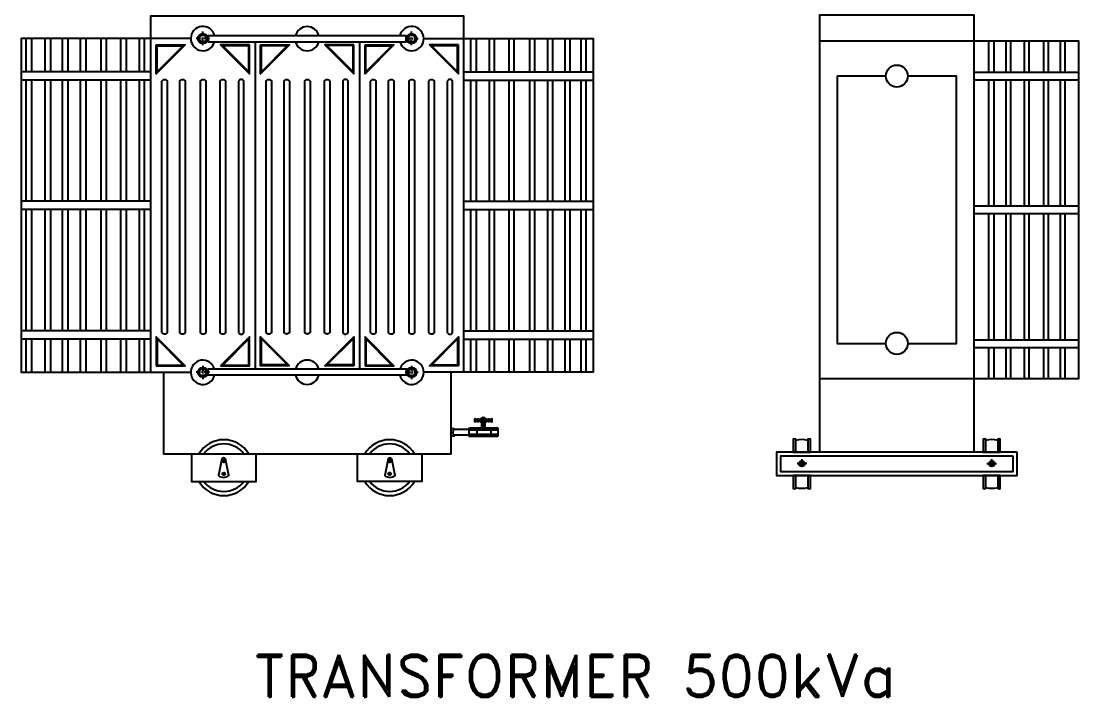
# Model space of a CAD drawing. Header units: millimetres. Extents: x 20927 to 53748, y 38421 to 54891.
# Drawn here: x 35786 to 38810, y 38421 to 40351 of the extents above; entities that cross this region are included whole.
import ezdxf
from ezdxf.enums import TextEntityAlignment as Align

# ---------------------------------------------------------------- set-up
doc = ezdxf.new("R2010")
doc.units = ezdxf.units.MM
doc.linetypes.add('CENTERX2', pattern=[101.6, 63.5, -12.7, 12.7, -12.7])
for name, color, linetype in [('Btrans.', 2, 'Continuous'), ('DETAIL', 4, 'Continuous'), ('TRANS', 2, 'Continuous')]:
    doc.layers.add(name, color=color, linetype=linetype)
doc.styles.add('tx1', font='romand.shx')

msp = doc.modelspace()

# ---------------------------------------------------------------- linework, layer by layer
at = {"layer": 'DETAIL', "color": 241, "linetype": 'CENTERX2', "ltscale": 0.25}
for p, q in [((36305.5, 40282.8), (36305.5, 40321.6)), ((36902, 40282.8), (36902, 40321.6)), ((36324.1, 40301.7), (36286.4, 40301.7)), ((36883.3, 40301.7), (36921, 40301.7)), ((36324.1, 39348.2), (36286.4, 39348.2)), ((36305.5, 39367.1), (36305.5, 39328.3)), ((36883.3, 39348.2), (36921, 39348.2)), ((36902, 39367.1), (36902, 39328.3)), ((36359.9, 39094.6), (36370, 39094.6)), ((36365.2, 39098.9), (36365.2, 39090.2)), ((36844.7, 39094.6), (36834.6, 39094.6)), ((36839.4, 39098.9), (36839.4, 39090.2)), ((38032.4, 39087.2), (38004.3, 39087.2)), ((38017.9, 39099.9), (38017.9, 39074.4)), ((38546.4, 39087.2), (38574.5, 39087.2)), ((38560.5, 39099.9), (38560.5, 39075.7)), ((36359.9, 39058.3), (36370, 39058.3)), ((36365.2, 39062.7), (36365.2, 39054)), ((36844.7, 39058.3), (36834.6, 39058.3)), ((36839.4, 39062.7), (36839.4, 39054))]:
    msp.add_line(p, q, dxfattribs=at)
at = {"layer": 'DETAIL', "ltscale": 0.25}
for p, q in [((35799.9, 40206.8), (35799.9, 40301.5)), ((35815.2, 40301.5), (35815.2, 40206.8)), ((35854.6, 40206.8), (35854.6, 40301.5)), ((35869.8, 40301.5), (35869.8, 40206.8)), ((35903.9, 40206.8), (35903.9, 40301.5)), ((35919.1, 40301.5), (35919.1, 40206.8)), ((35955.1, 40206.8), (35955.1, 40301.5)), ((35970.3, 40301.5), (35970.3, 40206.8)), ((36014.1, 40206.8), (36014.1, 40301.5)), ((36029.3, 40301.5), (36029.3, 40206.8)), ((36070.5, 40206.8), (36070.5, 40301.5)), ((36085.7, 40301.5), (36085.7, 40206.8)), ((36123, 40301.5), (36123, 40206.8)), ((36138.3, 40206.8), (36138.3, 40301.5)), ((37071.4, 40206.8), (37071.4, 40301.5)), ((37086.7, 40301.5), (37086.7, 40206.8)), ((37124, 40301.5), (37124, 40206.8)), ((37139.2, 40206.8), (37139.2, 40301.5)), ((37180.4, 40301.5), (37180.4, 40206.8)), ((37195.6, 40206.8), (37195.6, 40301.5)), ((37239.4, 40301.5), (37239.4, 40206.8)), ((37254.6, 40206.8), (37254.6, 40301.5)), ((37290.5, 40301.5), (37290.5, 40206.8)), ((37305.8, 40206.8), (37305.8, 40301.5)), ((37339.9, 40301.5), (37339.9, 40206.8)), ((37355.1, 40206.8), (37355.1, 40301.5)), ((37386.1, 40301.5), (37386.1, 40206.8)), ((37401.3, 40206.8), (37401.3, 40301.5)), ((38552.4, 40206.2), (38552.4, 40294.5)), ((38566.7, 40294.5), (38566.7, 40206.2)), ((38601.4, 40294.5), (38601.4, 40206.2)), ((38615.6, 40206.2), (38615.6, 40294.5)), ((38654, 40294.5), (38654, 40206.2)), ((38668.2, 40206.2), (38668.2, 40294.5)), ((38709, 40294.5), (38709, 40206.2)), ((38723.2, 40206.2), (38723.2, 40294.5)), ((38756.7, 40294.5), (38756.7, 40206.2)), ((38770.9, 40206.2), (38770.9, 40294.5)), ((36156.3, 40206.8), (35785.8, 40206.8)), ((37050.6, 40206.8), (37421.2, 40206.8)), ((38509.2, 40206.2), (38809.9, 40206.2)), ((36156.3, 40183.1), (35785.8, 40183.1)), ((35799.9, 39836.8), (35799.9, 40183.1)), ((35815.2, 40183.1), (35815.2, 39836.8)), ((35854.6, 39836.8), (35854.6, 40183.1)), ((35869.8, 40183.1), (35869.8, 39836.8)), ((35903.9, 39836.8), (35903.9, 40183.1)), ((35919.1, 40183.1), (35919.1, 39836.8)), ((35955.1, 39836.8), (35955.1, 40183.1)), ((35970.3, 40183.1), (35970.3, 39836.8)), ((36014.1, 39836.8), (36014.1, 40183.1)), ((36029.3, 40183.1), (36029.3, 39836.8)), ((36070.5, 39836.8), (36070.5, 40183.1)), ((36085.7, 40183.1), (36085.7, 39836.8)), ((36123, 40183.1), (36123, 39836.8)), ((36138.3, 39836.8), (36138.3, 40183.1)), ((37050.6, 40183.1), (37421.2, 40183.1)), ((37071.4, 39836.8), (37071.4, 40183.1)), ((37086.7, 40183.1), (37086.7, 39836.8)), ((37124, 40183.1), (37124, 39836.8)), ((37139.2, 39836.8), (37139.2, 40183.1)), ((37180.4, 40183.1), (37180.4, 39836.8)), ((37195.6, 39836.8), (37195.6, 40183.1)), ((37239.4, 40183.1), (37239.4, 39836.8)), ((37254.6, 39836.8), (37254.6, 40183.1)), ((37290.5, 40183.1), (37290.5, 39836.8)), ((37305.8, 39836.8), (37305.8, 40183.1)), ((37339.9, 40183.1), (37339.9, 39836.8)), ((37355.1, 39836.8), (37355.1, 40183.1)), ((37386.1, 40183.1), (37386.1, 39836.8)), ((37401.3, 39836.8), (37401.3, 40183.1)), ((38509.2, 40184.1), (38809.9, 40184.1)), ((38552.4, 39823.7), (38552.4, 40184.1)), ((38566.7, 40184.1), (38566.7, 39823.7)), ((38601.4, 40184.1), (38601.4, 39823.7)), ((38615.6, 39823.7), (38615.6, 40184.1)), ((38654, 40184.1), (38654, 39823.7)), ((38668.2, 39823.7), (38668.2, 40184.1)), ((38709, 40184.1), (38709, 39823.7)), ((38723.2, 39823.7), (38723.2, 40184.1)), ((38756.7, 40184.1), (38756.7, 39823.7)), ((38770.9, 39823.7), (38770.9, 40184.1)), ((36156.3, 39836.8), (35785.8, 39836.8)), ((37050.6, 39836.8), (37421.2, 39836.8)), ((36156.3, 39813.1), (35785.8, 39813.1)), ((35799.9, 39466.8), (35799.9, 39813.1)), ((35815.2, 39813.1), (35815.2, 39466.8)), ((35854.6, 39466.8), (35854.6, 39813.1)), ((35869.8, 39813.1), (35869.8, 39466.8)), ((35903.9, 39466.8), (35903.9, 39813.1)), ((35919.1, 39813.1), (35919.1, 39466.8)), ((35955.1, 39466.8), (35955.1, 39813.1)), ((35970.3, 39813.1), (35970.3, 39466.8)), ((36014.1, 39466.8), (36014.1, 39813.1)), ((36029.3, 39813.1), (36029.3, 39466.8)), ((36070.5, 39466.8), (36070.5, 39813.1)), ((36085.7, 39813.1), (36085.7, 39466.8)), ((36123, 39813.1), (36123, 39466.8)), ((36138.3, 39466.8), (36138.3, 39813.1)), ((37050.6, 39813.1), (37421.2, 39813.1)), ((37071.4, 39466.8), (37071.4, 39813.1)), ((37086.7, 39813.1), (37086.7, 39466.8)), ((37124, 39813.1), (37124, 39466.8)), ((37139.2, 39466.8), (37139.2, 39813.1)), ((37180.4, 39813.1), (37180.4, 39466.8)), ((37195.6, 39466.8), (37195.6, 39813.1)), ((37239.4, 39813.1), (37239.4, 39466.8)), ((37254.6, 39466.8), (37254.6, 39813.1)), ((37290.5, 39813.1), (37290.5, 39466.8)), ((37305.8, 39466.8), (37305.8, 39813.1)), ((37339.9, 39813.1), (37339.9, 39466.8)), ((37355.1, 39466.8), (37355.1, 39813.1)), ((37386.1, 39813.1), (37386.1, 39466.8)), ((37401.3, 39466.8), (37401.3, 39813.1)), ((38509.2, 39823.7), (38809.9, 39823.7)), ((38509.2, 39801.6), (38809.9, 39801.6)), ((38552.4, 39441.2), (38552.4, 39801.6)), ((38566.7, 39801.6), (38566.7, 39441.2)), ((38601.4, 39801.6), (38601.4, 39441.2)), ((38615.6, 39441.2), (38615.6, 39801.6)), ((38654, 39801.6), (38654, 39441.2)), ((38668.2, 39441.2), (38668.2, 39801.6)), ((38709, 39801.6), (38709, 39441.2)), ((38723.2, 39441.2), (38723.2, 39801.6)), ((38756.7, 39801.6), (38756.7, 39441.2)), ((38770.9, 39441.2), (38770.9, 39801.6)), ((36156.3, 39466.8), (35785.8, 39466.8)), ((37050.6, 39466.8), (37421.2, 39466.8)), ((36156.3, 39443.2), (35785.8, 39443.2)), ((35799.9, 39348.4), (35799.9, 39443.2)), ((35815.2, 39443.2), (35815.2, 39348.4)), ((35854.6, 39348.4), (35854.6, 39443.2)), ((35869.8, 39443.2), (35869.8, 39348.4)), ((35903.9, 39348.4), (35903.9, 39443.2)), ((35919.1, 39443.2), (35919.1, 39348.4)), ((35955.1, 39348.4), (35955.1, 39443.2)), ((35970.3, 39443.2), (35970.3, 39348.4)), ((36014.1, 39348.4), (36014.1, 39443.2)), ((36029.3, 39443.2), (36029.3, 39348.4)), ((36070.5, 39348.4), (36070.5, 39443.2)), ((36085.7, 39443.2), (36085.7, 39348.4)), ((36123, 39443.2), (36123, 39348.4)), ((36138.3, 39348.4), (36138.3, 39443.2)), ((37050.6, 39443.2), (37421.2, 39443.2)), ((37071.4, 39348.4), (37071.4, 39443.2)), ((37086.7, 39443.2), (37086.7, 39348.4)), ((37124, 39443.2), (37124, 39348.4)), ((37139.2, 39348.4), (37139.2, 39443.2)), ((37180.4, 39443.2), (37180.4, 39348.4)), ((37195.6, 39348.4), (37195.6, 39443.2)), ((37239.4, 39443.2), (37239.4, 39348.4)), ((37254.6, 39348.4), (37254.6, 39443.2)), ((37290.5, 39443.2), (37290.5, 39348.4)), ((37305.8, 39348.4), (37305.8, 39443.2)), ((37339.9, 39443.2), (37339.9, 39348.4)), ((37355.1, 39348.4), (37355.1, 39443.2)), ((37386.1, 39443.2), (37386.1, 39348.4)), ((37401.3, 39348.4), (37401.3, 39443.2)), ((38509.2, 39441.2), (38809.9, 39441.2)), ((38509.2, 39419.1), (38809.9, 39419.1)), ((38552.4, 39330.8), (38552.4, 39419.1)), ((38566.7, 39419.1), (38566.7, 39330.8)), ((38601.4, 39419.1), (38601.4, 39330.8)), ((38615.6, 39330.8), (38615.6, 39419.1)), ((38654, 39419.1), (38654, 39330.8)), ((38668.2, 39330.8), (38668.2, 39419.1)), ((38709, 39419.1), (38709, 39330.8)), ((38723.2, 39330.8), (38723.2, 39419.1)), ((38756.7, 39419.1), (38756.7, 39330.8)), ((38770.9, 39330.8), (38770.9, 39419.1)), ((37103, 39189.6), (37103, 39207.2)), ((37112.4, 39189.6), (37112.4, 39207.2)), ((37066.6, 39185.2), (37022.1, 39185.2)), ((37066.6, 39168.9), (37022.1, 39168.9))]:
    msp.add_line(p, q, dxfattribs=at)
at = {"layer": 'DETAIL', "color": 241, "ltscale": 0.25}
for p, q in [((37090.5, 39214.5), (37090.5, 39207.2)), ((37092.6, 39214.5), (37092.6, 39207.2)), ((37105.3, 39189.6), (37105.3, 39207.2)), ((37106.1, 39214.5), (37106.1, 39207.2)), ((37108.2, 39214.5), (37108.2, 39207.2)), ((37110.1, 39189.6), (37110.1, 39207.2)), ((37121.5, 39214.5), (37121.5, 39207.2)), ((37123.6, 39214.5), (37123.6, 39207.2)), ((37148.8, 39183.3), (37066.6, 39183.3)), ((37148.8, 39170.8), (37066.6, 39170.8)), ((37088.6, 39189.6), (37088.6, 39164.5)), ((37128.3, 39189.6), (37128.3, 39164.5))]:
    msp.add_line(p, q, dxfattribs=at)
for points in [[(36305.3, 40288.8), (36294, 40295.2), (36294, 40308.2), (36305.3, 40314.7), (36316.5, 40308.2), (36316.5, 40295.2)], [(36902.2, 40288.8), (36913.4, 40295.2), (36913.4, 40308.2), (36902.2, 40314.7), (36891, 40308.2), (36891, 40295.2)], [(36174.6, 40281.2), (36249.4, 40281.2), (36174.6, 40206.4)], [(36436.7, 40281.2), (36362, 40281.2), (36436.7, 40206.4)], [(36472.8, 40281.9), (36547.6, 40281.9), (36472.8, 40207.1)], [(36735, 40281.9), (36660.2, 40281.9), (36735, 40207.1)], [(36771.3, 40281.2), (36846, 40281.2), (36771.3, 40206.4)], [(37033.4, 40281.2), (36958.6, 40281.2), (37033.4, 40206.4)], [(36174.6, 39368.8), (36249.4, 39368.8), (36174.6, 39443.5)], [(36362, 39368.8), (36436.7, 39368.8), (36436.7, 39443.5)], [(36547.6, 39369.5), (36472.8, 39369.5), (36472.8, 39444.3)], [(36735, 39369.5), (36660.2, 39369.5), (36735, 39444.3)], [(36771.3, 39368.8), (36846, 39368.8), (36771.3, 39443.5)], [(37033.4, 39368.8), (36958.6, 39368.8), (37033.4, 39443.5)], [(36305.3, 39361.2), (36294, 39354.7), (36294, 39341.7), (36305.3, 39335.2), (36316.5, 39341.7), (36316.5, 39354.7)], [(36902.2, 39361.2), (36913.4, 39354.7), (36913.4, 39341.7), (36902.2, 39335.2), (36891, 39341.7), (36891, 39354.7)]]:
    msp.add_lwpolyline(points, close=True, dxfattribs=at)
at = {"layer": 'DETAIL', "ltscale": 0.25}
for points in [[(36172.2, 40283.5), (36255.1, 40283.5), (36172.2, 40200.7)], [(36320.8, 40292), (36886.2, 40292), (36886.2, 40310), (36320.8, 40310)], [(36439.1, 40283.5), (36356.2, 40283.5), (36439.1, 40200.7)], [(36470.4, 40284.3), (36553.3, 40284.3), (36470.4, 40201.4)], [(36737.3, 40284.3), (36654.5, 40284.3), (36737.3, 40201.4)], [(36768.9, 40283.5), (36851.8, 40283.5), (36768.9, 40200.7)], [(37035.8, 40283.5), (36952.9, 40283.5), (37035.8, 40200.7)], [(36172.2, 39366.4), (36255.1, 39366.4), (36172.2, 39449.3)], [(36356.2, 39366.4), (36439.1, 39366.4), (36439.1, 39449.3)], [(36553.3, 39367.1), (36470.4, 39367.1), (36470.4, 39450)], [(36737.3, 39367.1), (36654.5, 39367.1), (36737.3, 39450)], [(36768.9, 39366.4), (36851.8, 39366.4), (36768.9, 39449.3)], [(37035.8, 39366.4), (36952.9, 39366.4), (37035.8, 39449.3)], [(36320.8, 39357.9), (36886.2, 39357.9), (36886.2, 39339.9), (36320.8, 39339.9)], [(37067.8, 39189.6), (37147.6, 39189.6), (37148.8, 39188.4), (37148.8, 39165.6), (37147.6, 39164.5), (37067.8, 39164.5), (37066.6, 39165.6), (37066.6, 39188.4)]]:
    msp.add_lwpolyline(points, close=True, dxfattribs=at)
for points in [[(38258.1, 40194.6), (38118.7, 40194.6), (38118.7, 39430.7), (38258.1, 39430.7)], [(38320.8, 39430.7), (38460.2, 39430.7), (38460.2, 40194.6), (38320.8, 40194.6)]]:
    msp.add_lwpolyline(points, dxfattribs=at)
for points in [[(36203.6, 40180), (36203.6, 39462, -0.644129), (36188.3, 39462), (36188.3, 40180, -0.644129)], [(36254.7, 40180), (36254.7, 39462, -0.644129), (36239.5, 39462), (36239.5, 40180, -0.644129)], [(36313.7, 40180), (36313.7, 39462, -0.644129), (36298.5, 39462), (36298.5, 40180, -0.644129)], [(36370.1, 40180), (36370.1, 39462, -0.644129), (36354.9, 39462), (36354.9, 40180, -0.644129)], [(36407.4, 40180), (36407.4, 39462, 0.644129), (36422.7, 39462), (36422.7, 40180, 0.644129)], [(36501.6, 40180.3), (36501.6, 39462.2, -0.644129), (36486.3, 39462.2), (36486.3, 40180.3, -0.644129)], [(36552.7, 40180.3), (36552.7, 39462.2, -0.644129), (36537.5, 39462.2), (36537.5, 40180.3, -0.644129)], [(36611.7, 40180.3), (36611.7, 39462.2, -0.644129), (36596.5, 39462.2), (36596.5, 40180.3, -0.644129)], [(36668.1, 40180.3), (36668.1, 39462.2, -0.644129), (36652.9, 39462.2), (36652.9, 40180.3, -0.644129)], [(36705.4, 40180.3), (36705.4, 39462.2, 0.644129), (36720.7, 39462.2), (36720.7, 40180.3, 0.644129)], [(36800.3, 40180), (36800.3, 39462, -0.644129), (36785, 39462), (36785, 40180, -0.644129)], [(36851.4, 40180), (36851.4, 39462, -0.644129), (36836.2, 39462), (36836.2, 40180, -0.644129)], [(36910.4, 40180), (36910.4, 39462, -0.644129), (36895.2, 39462), (36895.2, 40180, -0.644129)], [(36966.8, 40180), (36966.8, 39462, -0.644129), (36951.6, 39462), (36951.6, 40180, -0.644129)], [(37004.1, 40180), (37004.1, 39462, 0.644129), (37019.4, 39462), (37019.4, 40180, 0.644129)], [(37023.4, 39187.2, 0.333333), (37023.4, 39165.8), (37015.1, 39165.8), (37015.1, 39187.2)]]:
    msp.add_lwpolyline(points, format="xyb", close=True, dxfattribs=at)
at = {"layer": 'DETAIL', "color": 241, "ltscale": 0.25}
for points in [[(37084.2, 39207.4), (37084.2, 39214.7, 0.821606), (37082.1, 39214.7), (37082.1, 39207.4, 0.821606)], [(37098.8, 39207.4, 0.821606), (37100.9, 39207.4), (37100.9, 39214.7, 0.821606), (37098.8, 39214.7)], [(37113.2, 39207.4, 0.821606), (37115.4, 39207.4), (37115.4, 39214.7, 0.821606), (37113.2, 39214.7)], [(37132.6, 39207.4), (37132.6, 39214.7, 0.821606), (37130.5, 39214.7), (37130.5, 39207.4, 0.821606)]]:
    msp.add_lwpolyline(points, format="xyb", close=True, dxfattribs=at)
at = {"layer": 'DETAIL', "ltscale": 0.25}
for points in [[(37084.2, 39214.5), (37090.5, 39214.5, -0.821606), (37092.6, 39214.5), (37098.8, 39214.5)], [(37098.9, 39207.2), (37092.6, 39207.2, -0.821606), (37090.5, 39207.2), (37084.2, 39207.2)], [(37113.3, 39207.2), (37108.2, 39207.2, -0.821606), (37106.1, 39207.2), (37100.8, 39207.2)], [(37100.9, 39214.5), (37106.1, 39214.5, -0.821606), (37108.2, 39214.5), (37113.2, 39214.5)], [(37130.5, 39207.2), (37123.6, 39207.2, -0.821606), (37121.5, 39207.2), (37115.3, 39207.2)], [(37115.4, 39214.5), (37121.5, 39214.5, -0.821606), (37123.6, 39214.5), (37130.5, 39214.5)], [(38000.8, 39119.7), (38000.8, 39156.8, 0.261021), (37993.5, 39156.8), (37993.5, 39119.7), (38042.4, 39119.7), (38042.4, 39156.8, 0.261021), (38035.1, 39156.8), (38035.1, 39119.7)], [(38543.8, 39119.7), (38543.8, 39156.8, 0.261021), (38536.5, 39156.8), (38536.5, 39119.7), (38585.4, 39119.7), (38585.4, 39156.8, 0.261021), (38578.1, 39156.8), (38578.1, 39119.7)], [(38035.1, 39053.2), (38035.1, 39016.2, 0.261021), (38042.4, 39016.2), (38042.4, 39053.2), (37993.5, 39053.2), (37993.5, 39016.2, 0.261021), (38000.8, 39016.2), (38000.8, 39053.2)], [(38578.1, 39053.2), (38578.1, 39016.2, 0.261021), (38585.4, 39016.2), (38585.4, 39053.2), (38536.5, 39053.2), (38536.5, 39016.2, 0.261021), (38543.8, 39016.2), (38543.8, 39053.2)]]:
    msp.add_lwpolyline(points, format="xyb", dxfattribs=at)
at = {"layer": 'DETAIL'}
for points in [[(36369.7, 39100.8, 0.635254), (36359.4, 39100.8), (36349.7, 39053.1, 0.341229), (36379.5, 39053.1)], [(36845.2, 39100.8, 0.635254), (36834.9, 39100.8), (36825.2, 39053.1, 0.341229), (36855, 39053.1)]]:
    msp.add_lwpolyline(points, format="xyb", close=True, dxfattribs=at)
at = {"layer": 'DETAIL', "color": 241}
for points in [[(36367.1, 39097.7), (36369, 39094.5), (36367.1, 39091.2), (36363.4, 39091.2), (36361.5, 39094.5), (36363.4, 39097.7)], [(36837.5, 39097.7), (36835.7, 39094.5), (36837.5, 39091.2), (36841.3, 39091.2), (36843.1, 39094.5), (36841.3, 39097.7)], [(36367.1, 39061.4), (36369, 39058.2), (36367.1, 39055), (36363.4, 39055), (36361.5, 39058.2), (36363.4, 39061.4)], [(36837.5, 39061.4), (36835.7, 39058.2), (36837.5, 39055), (36841.3, 39055), (36843.1, 39058.2), (36841.3, 39061.4)]]:
    msp.add_lwpolyline(points, close=True, dxfattribs=at)
at = {"layer": 'DETAIL', "color": 241, "ltscale": 0.25}
for centre, radius in [((36305.3, 40301.7), 14.1), ((36902.2, 40301.7), 14.1), ((36305.3, 40301.7), 10.1), ((36902.2, 40301.7), 10.1), ((36305.3, 39348.2), 14.1), ((36305.3, 39348.2), 10.1), ((36902.2, 39348.2), 14.1), ((36902.2, 39348.2), 10.1), ((38017.9, 39087.1), 8.12), ((38017.9, 39087.1), 4.46), ((38560.9, 39087.1), 8.12), ((38560.9, 39087.1), 4.46)]:
    msp.add_circle(centre, radius, dxfattribs=at)
at = {"layer": 'DETAIL', "ltscale": 0.25}
for centre in [(38289.4, 40194.6), (38289.4, 39430.7)]:
    msp.add_circle(centre, 31.4, dxfattribs=at)
at = {"layer": 'DETAIL', "color": 241, "linetype": 'CENTERX2', "ltscale": 0.25}
for centre in [(36365.2, 39094.6), (36839.4, 39094.6), (36365.2, 39058.3), (36839.4, 39058.3)]:
    msp.add_circle(centre, 3.96, dxfattribs=at)
at = {"layer": 'DETAIL', "color": 241}
for centre in [(36365.2, 39094.5), (36839.4, 39094.5), (36365.2, 39058.2), (36839.4, 39058.2)]:
    msp.add_circle(centre, 3.23, dxfattribs=at)
at = {"layer": 'DETAIL', "color": 241, "ltscale": 0.25}
for centre, radius, start, end in [((36305.3, 40301.7), 34.6, 13.8769, 343.7511), ((36603.5, 40301.5), 34.6, 14.2944, 165.7056), ((36902.2, 40301.7), 34.6, 196.2489, 166.1231), ((36603.5, 40301.5), 34.6, 195.8276, 344.1724), ((36305.3, 39348.2), 34.6, 16.2489, 346.1231), ((36603.5, 39348.4), 34.6, 15.8276, 164.1724), ((36902.2, 39348.2), 34.6, 193.8769, 163.7511), ((36603.5, 39348.4), 34.6, 194.2944, 345.7056), ((37107.1, 39210.2), 8.39, 37.9001, 142.0999)]:
    msp.add_arc(centre, radius, start, end, dxfattribs=at)
at = {"layer": 'DETAIL'}
for centre, radius, start, end in [((36365.2, 39072.5), 83, 30.961, 149.039), ((36365.2, 39072.5), 71.2, 36.8716, 143.1284), ((36839.4, 39072.5), 83, 30.961, 149.039), ((36839.4, 39072.5), 71.2, 36.8716, 143.1284), ((36365.2, 39078.9), 83, 210.961, 329.039), ((36365.2, 39078.9), 71.2, 216.8716, 323.1284), ((36839.4, 39078.9), 83, 210.961, 329.039), ((36839.4, 39078.9), 71.2, 216.8716, 323.1284)]:
    msp.add_arc(centre, radius, start, end, dxfattribs=at)
at = {"layer": 'DETAIL', "ltscale": 0.25}
for centre, start, end in [((38017.9, 39097.4), 73.0398, 106.9602), ((38560.9, 39097.4), 73.0398, 106.9602), ((38017.9, 39075.6), 253.0398, 286.9602), ((38560.9, 39075.6), 253.0398, 286.9602)]:
    msp.add_arc(centre, 58.8, start, end, dxfattribs=at)
at = {"layer": 'TRANS', "ltscale": 0.25}
for p, q in [((36454.8, 40292), (36454.8, 39357.9)), ((36752.7, 40292), (36752.7, 39357.9))]:
    msp.add_line(p, q, dxfattribs=at)
for points in [[(36156.8, 39348.4), (36156.8, 40366.5), (37050.6, 40366.5), (37050.6, 39348.4)], [(38069.7, 39119.7), (38069.7, 40369.7), (38509.2, 40369.7), (38509.2, 39119.7)], [(36270.6, 40301.5), (35786.2, 40301.5), (35786.2, 39348.4), (36270.6, 39348.4)], [(36936.9, 40301.5), (37421.2, 40301.5), (37421.2, 39348.4), (36936.9, 39348.4)], [(38069.7, 39330.8), (38809.9, 39330.8), (38809.9, 40294.5), (38069.7, 40294.5)]]:
    msp.add_lwpolyline(points, dxfattribs=at)
at = {"layer": 'TRANS'}
for points in [[(36192.3, 39348.4), (36192.3, 39115.2), (37015.1, 39115.2), (37015.1, 39348.4)], [(36273, 39115.2), (36273, 39036.2), (36457.4, 39036.2), (36457.4, 39115.2)], [(36931.6, 39115.2), (36931.6, 39036.2), (36747.2, 39036.2), (36747.2, 39115.2)]]:
    msp.add_lwpolyline(points, dxfattribs=at)
at = {"layer": 'TRANS', "ltscale": 0.25}
for points in [[(38633.3, 39119.7), (37945.5, 39119.7), (37945.5, 39053.2), (38633.3, 39053.2)], [(38622.3, 39108.7), (37956.6, 39108.7), (37956.6, 39064.3), (38622.3, 39064.3)]]:
    msp.add_lwpolyline(points, close=True, dxfattribs=at)

# ---------------------------------------------------------------- texts
at = {"layer": 'Btrans.', "style": 'tx1'}
msp.add_text('TRANSFORMER 500kVa', height=120, dxfattribs=at).set_placement((37370.5, 38481), align=Align.MIDDLE_CENTER)

doc.saveas('drawing.dxf')
